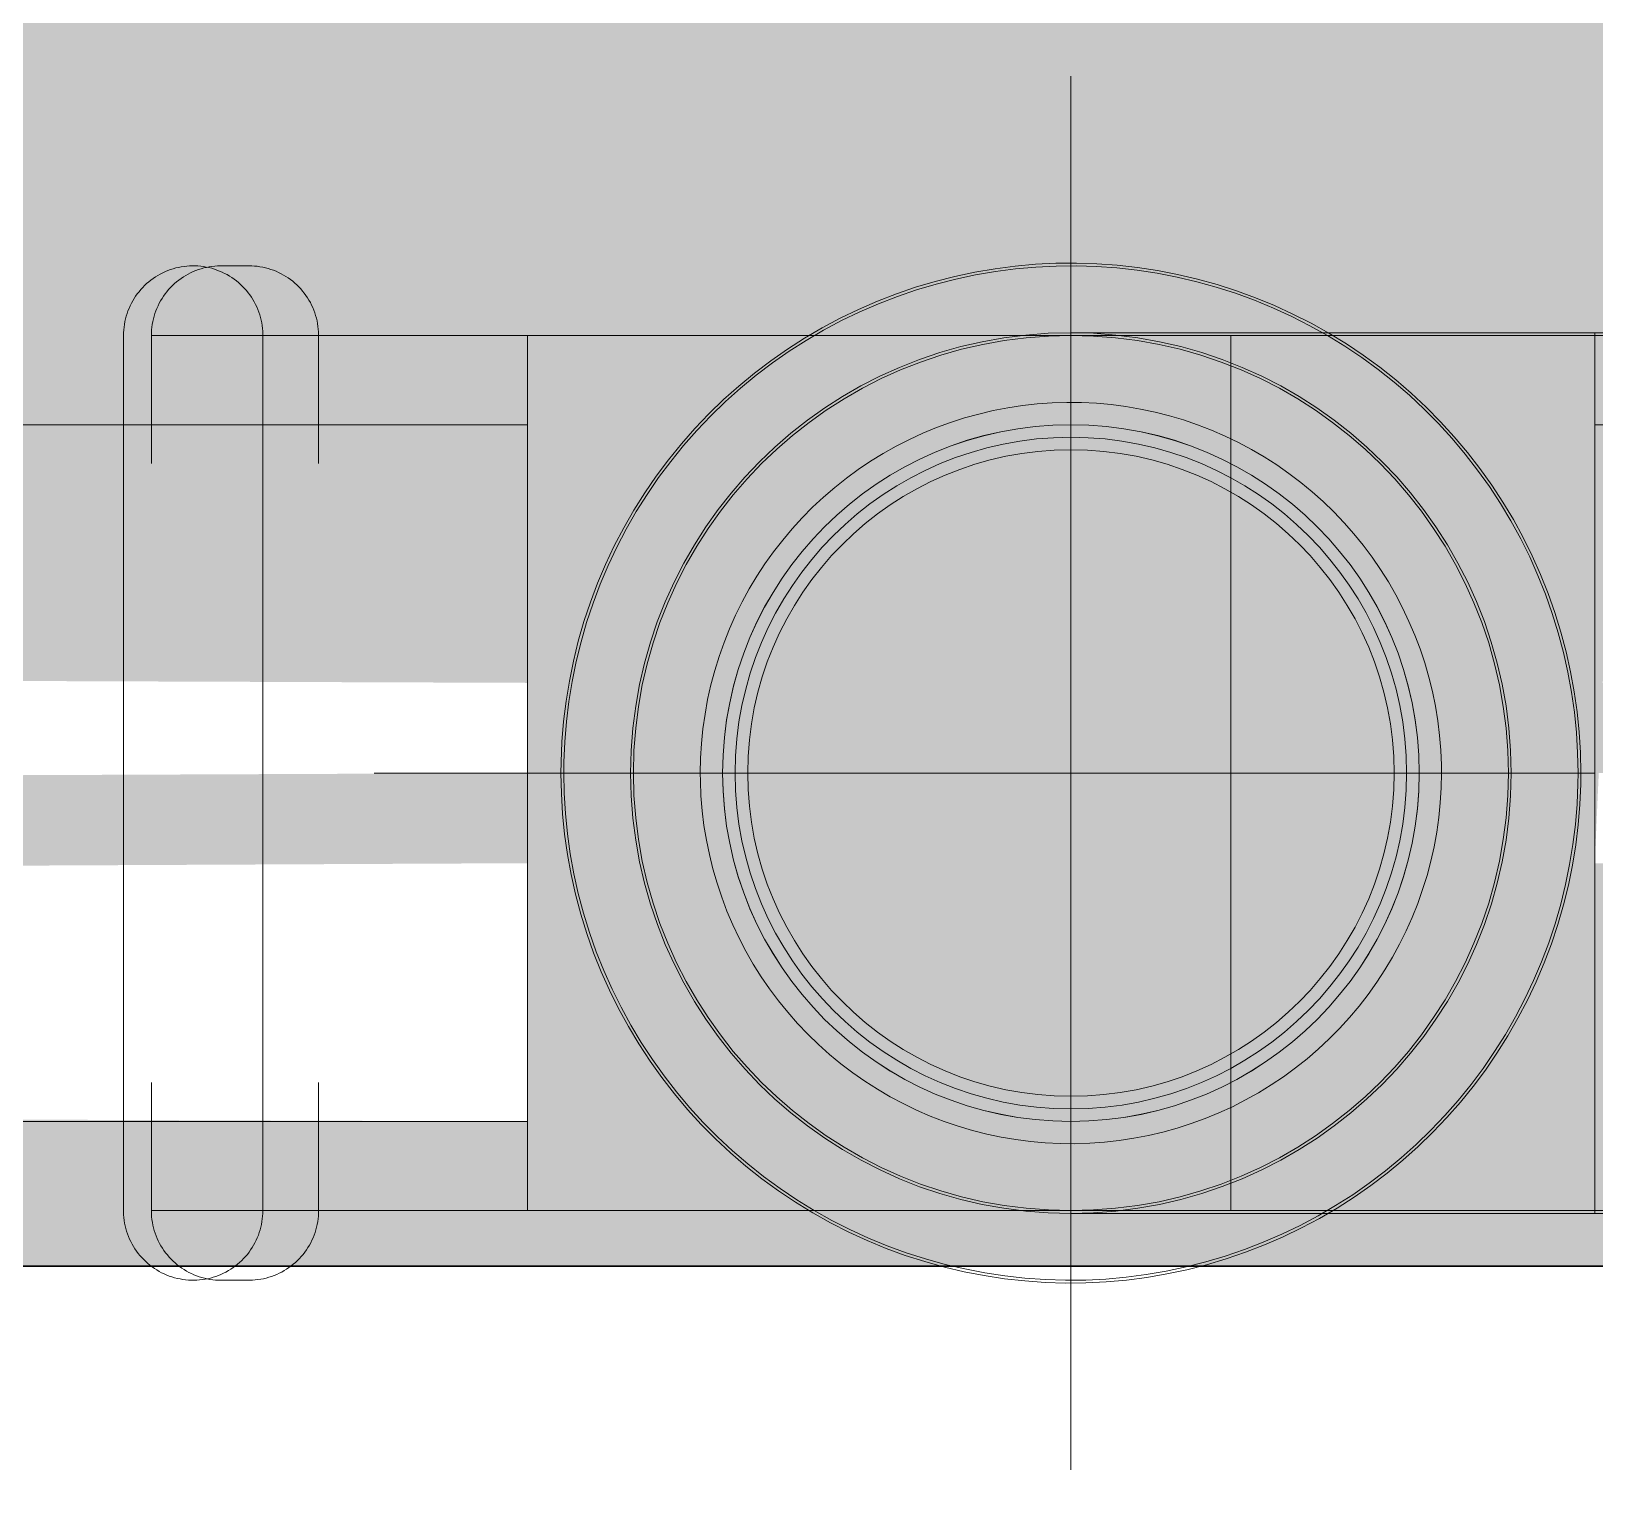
# Model space of a CAD drawing. Header units: metres. Extents: x 147 to 427, y -16 to 162.
# Drawn here: x 317.8372 to 317.8933, y 108.256 to 108.3085 of the extents above; entities that cross this region are included whole.
import ezdxf

# ---------------------------------------------------------------- set-up
doc = ezdxf.new("R2010")
doc.units = ezdxf.units.M
doc.layers.add('1053_ARQ_BASE_MATADOURO_2_dwg', color=7, linetype='Continuous', lineweight=5, true_color=0x767676)
for name, color, linetype, lineweight in [('A-PISO', 7, 'Continuous', 5), ('A-WALL', 7, 'Continuous', 9), ('P-PIPE', 7, 'Continuous', 5), ('P-PIPE-CNTR', 7, 'Continuous', 5)]:
    doc.layers.add(name, color=color, linetype=linetype, lineweight=lineweight)

# ---------------------------------------------------------------- blocks, each defined once
blk = doc.blocks.new('AÇO_Cotovelo 90 45 - AÇO_Cotovelo 90 45-V207-TÉRREO 1_20 - Dependente 1')
at = {"layer": 'P-PIPE'}
for p, q in [((149.515823, 107.462284), (149.501323, 107.462284)), ((149.501323, 107.446484), (149.501323, 107.462284)), ((149.501323, 107.446484), (149.501323, 107.462284)), ((149.515823, 107.462284), (149.515823, 107.446484)), ((149.482523, 107.446484), (149.470473, 107.446484)), ((149.501323, 107.430684), (149.501323, 107.446484)), ((149.501323, 107.430684), (149.501323, 107.446484)), ((149.515823, 107.446484), (149.515823, 107.430684)), ((149.501323, 107.430684), (149.515823, 107.430684))]:
    blk.add_line(p, q, dxfattribs=at)
at = {"layer": 'P-PIPE', "flags": 128}
for points in [[(149.500823, 107.446484), (149.500808, 107.447216), (149.500765, 107.447947), (149.500691, 107.448675), (149.500589, 107.4494), (149.500458, 107.45012), (149.500299, 107.450834), (149.50011, 107.451542), (149.499894, 107.452241), (149.49965, 107.452931), (149.499378, 107.453611), (149.49908, 107.454279), (149.498755, 107.454935), (149.498404, 107.455577), (149.498028, 107.456205), (149.497627, 107.456817), (149.497201, 107.457413), (149.496753, 107.457991), (149.496281, 107.458551), (149.495788, 107.459092), (149.495273, 107.459612), (149.494738, 107.460111), (149.494183, 107.460589), (149.49361, 107.461044), (149.493018, 107.461476), (149.492411, 107.461883), (149.491787, 107.462266), (149.491148, 107.462624), (149.490496, 107.462956), (149.489831, 107.463262), (149.489154, 107.463541), (149.488467, 107.463792), (149.48777, 107.464016), (149.487065, 107.464212), (149.486352, 107.464379), (149.485633, 107.464518), (149.48491, 107.464628), (149.484182, 107.464709), (149.483452, 107.464761), (149.482721, 107.464783), (149.481989, 107.464777), (149.481258, 107.464741), (149.480529, 107.464675), (149.479803, 107.464581), (149.479081, 107.464458), (149.478365, 107.464306), (149.477656, 107.464125), (149.476954, 107.463916), (149.476262, 107.46368), (149.475579, 107.463416), (149.474908, 107.463124), (149.474248, 107.462807), (149.473602, 107.462463), (149.47297, 107.462093), (149.472354, 107.461699), (149.471753, 107.46128), (149.47117, 107.460837), (149.470606, 107.460372), (149.47006, 107.459884), (149.469534, 107.459375), (149.469029, 107.458845), (149.468545, 107.458296), (149.468084, 107.457727), (149.467646, 107.457141), (149.467232, 107.456538), (149.466842, 107.455918), (149.466477, 107.455283), (149.466138, 107.454635), (149.465825, 107.453973), (149.465539, 107.453299), (149.46528, 107.452615), (149.465049, 107.45192), (149.464846, 107.451217), (149.46467, 107.450506), (149.464524, 107.449789), (149.464406, 107.449067), (149.464317, 107.44834), (149.464258, 107.447611), (149.464227, 107.446879), (149.464223, 107.446484)], [(149.510823, 107.462284), (149.510825, 107.462384), (149.510831, 107.462484), (149.510841, 107.462584), (149.510855, 107.462683), (149.510873, 107.462781), (149.510895, 107.462879), (149.51092, 107.462975), (149.51095, 107.463071), (149.510983, 107.463165), (149.51102, 107.463258), (149.511061, 107.463349), (149.511106, 107.463439), (149.511153, 107.463527), (149.511205, 107.463612), (149.51126, 107.463696), (149.511318, 107.463777), (149.511379, 107.463856), (149.511444, 107.463933), (149.511511, 107.464007), (149.511581, 107.464078), (149.511654, 107.464146), (149.51173, 107.464211), (149.511808, 107.464273), (149.511889, 107.464332), (149.511972, 107.464388), (149.512057, 107.46444), (149.512145, 107.464489), (149.512234, 107.464535), (149.512325, 107.464576), (149.512417, 107.464614), (149.512511, 107.464649), (149.512606, 107.464679), (149.512703, 107.464706), (149.5128, 107.464729), (149.512898, 107.464748), (149.512997, 107.464763), (149.513096, 107.464774), (149.513196, 107.464781), (149.513296, 107.464784), (149.513396, 107.464783), (149.513496, 107.464778), (149.513596, 107.464769), (149.513695, 107.464757), (149.513793, 107.46474), (149.513891, 107.464719), (149.513988, 107.464694), (149.514084, 107.464666), (149.514178, 107.464633), (149.514272, 107.464597), (149.514363, 107.464558), (149.514453, 107.464514), (149.514542, 107.464467), (149.514628, 107.464417), (149.514712, 107.464363), (149.514794, 107.464306), (149.514874, 107.464245), (149.514951, 107.464182), (149.515026, 107.464115), (149.515098, 107.464045), (149.515167, 107.463973), (149.515233, 107.463898), (149.515296, 107.46382), (149.515355, 107.46374), (149.515412, 107.463658), (149.515465, 107.463573), (149.515515, 107.463486), (149.515561, 107.463398), (149.515604, 107.463307), (149.515643, 107.463215), (149.515679, 107.463122), (149.51571, 107.463027), (149.515738, 107.462931), (149.515762, 107.462834), (149.515782, 107.462736), (149.515798, 107.462637), (149.51581, 107.462538), (149.515818, 107.462438), (149.515822, 107.462338), (149.515823, 107.462284)], [(149.501323, 107.462284), (149.500571, 107.462284), (149.499821, 107.462284), (149.499072, 107.462284), (149.498328, 107.462284), (149.497588, 107.462284), (149.496854, 107.462284), (149.496128, 107.462284), (149.495409, 107.462284), (149.4947, 107.462284), (149.494002, 107.462284), (149.493315, 107.462284), (149.492642, 107.462284), (149.491982, 107.462284), (149.491337, 107.462284), (149.490708, 107.462284), (149.490096, 107.462284), (149.489502, 107.462284), (149.488927, 107.462284), (149.488371, 107.462284), (149.487837, 107.462284), (149.487324, 107.462284), (149.486833, 107.462284), (149.486366, 107.462284), (149.485922, 107.462284), (149.485503, 107.462284), (149.48511, 107.462284), (149.484742, 107.462284), (149.484401, 107.462284), (149.484087, 107.462284), (149.483801, 107.462284), (149.483542, 107.462284), (149.483312, 107.462284), (149.483111, 107.462284), (149.482939, 107.462284), (149.482797, 107.462284), (149.482684, 107.462284), (149.4826, 107.462284), (149.482547, 107.462284)], [(149.510823, 107.462272), (149.510823, 107.462234), (149.510823, 107.462171), (149.510823, 107.462083), (149.510823, 107.461969), (149.510823, 107.461831), (149.510823, 107.461669), (149.510823, 107.461482), (149.510823, 107.461272), (149.510823, 107.461037), (149.510823, 107.460779), (149.510823, 107.460499), (149.510823, 107.460196), (149.510823, 107.459871), (149.510823, 107.459525), (149.510823, 107.459157), (149.510823, 107.45877), (149.510823, 107.458363), (149.510823, 107.457937), (149.510823, 107.457492), (149.510823, 107.45703), (149.510823, 107.456551), (149.510823, 107.456056), (149.510823, 107.455546), (149.510823, 107.455021), (149.510823, 107.454483), (149.510823, 107.453931), (149.510823, 107.453368), (149.510823, 107.452794), (149.510823, 107.45221), (149.510823, 107.451616), (149.510823, 107.451014), (149.510823, 107.450406), (149.510823, 107.44979), (149.510823, 107.44917), (149.510823, 107.448545), (149.510823, 107.447917), (149.510823, 107.447287), (149.510823, 107.446655), (149.510823, 107.446484)], [(149.510823, 107.458662), (149.510823, 107.459055), (149.510823, 107.459428), (149.510823, 107.45978), (149.510823, 107.46011), (149.510823, 107.460419), (149.510823, 107.460706), (149.510823, 107.46097), (149.510823, 107.461211), (149.510823, 107.461428), (149.510823, 107.461621), (149.510823, 107.46179), (149.510823, 107.461935), (149.510823, 107.462054), (149.510823, 107.462149), (149.510823, 107.462219), (149.510823, 107.462264)], [(149.515823, 107.462272), (149.515823, 107.462234), (149.515823, 107.462171), (149.515823, 107.462083), (149.515823, 107.461969), (149.515823, 107.461831), (149.515823, 107.461669), (149.515823, 107.461482), (149.515823, 107.461272), (149.515823, 107.461037), (149.515823, 107.460779), (149.515823, 107.460499), (149.515823, 107.460196), (149.515823, 107.459871), (149.515823, 107.459525), (149.515823, 107.459157), (149.515823, 107.45877)], [(149.515823, 107.446484), (149.515823, 107.447116), (149.515823, 107.447747), (149.515823, 107.448376), (149.515823, 107.449002), (149.515823, 107.449623), (149.515823, 107.45024), (149.515823, 107.450851), (149.515823, 107.451455), (149.515823, 107.45205), (149.515823, 107.452637), (149.515823, 107.453214), (149.515823, 107.45378), (149.515823, 107.454335), (149.515823, 107.454877), (149.515823, 107.455406), (149.515823, 107.45592), (149.515823, 107.456419), (149.515823, 107.456903), (149.515823, 107.457369), (149.515823, 107.457819), (149.515823, 107.45825), (149.515823, 107.458662), (149.515823, 107.459055), (149.515823, 107.459428), (149.515823, 107.45978), (149.515823, 107.46011), (149.515823, 107.460419), (149.515823, 107.460706), (149.515823, 107.46097), (149.515823, 107.461211), (149.515823, 107.461428), (149.515823, 107.461621), (149.515823, 107.46179), (149.515823, 107.461935), (149.515823, 107.462054), (149.515823, 107.462149), (149.515823, 107.462219), (149.515823, 107.462264)], [(149.469223, 107.446484), (149.469234, 107.447016), (149.469266, 107.447547), (149.469319, 107.448077), (149.469393, 107.448603), (149.469488, 107.449127), (149.469604, 107.449646), (149.469741, 107.45016), (149.469898, 107.450668), (149.470076, 107.45117), (149.470273, 107.451664), (149.47049, 107.452149), (149.470726, 107.452626), (149.470981, 107.453093), (149.471255, 107.453549), (149.471546, 107.453994), (149.471855, 107.454427), (149.472181, 107.454847), (149.472524, 107.455254), (149.472883, 107.455647), (149.473257, 107.456025), (149.473646, 107.456388), (149.474049, 107.456735), (149.474466, 107.457066), (149.474895, 107.45738), (149.475337, 107.457676), (149.47579, 107.457954), (149.476254, 107.458214), (149.476728, 107.458456), (149.477212, 107.458678), (149.477704, 107.45888), (149.478203, 107.459063), (149.47871, 107.459226), (149.479222, 107.459368), (149.47974, 107.45949), (149.480262, 107.459591), (149.480788, 107.459671), (149.481317, 107.45973), (149.481848, 107.459767), (149.482379, 107.459784), (149.482911, 107.459779), (149.483443, 107.459753), (149.483973, 107.459705), (149.4845, 107.459637), (149.485024, 107.459547), (149.485545, 107.459437), (149.48606, 107.459305), (149.48657, 107.459154), (149.487074, 107.458982), (149.48757, 107.45879), (149.488058, 107.458578), (149.488537, 107.458347), (149.489007, 107.458097), (149.489466, 107.457828), (149.489914, 107.457542), (149.49035, 107.457237), (149.490774, 107.456916), (149.491184, 107.456577), (149.491581, 107.456223), (149.491963, 107.455853), (149.49233, 107.455468), (149.492682, 107.455069), (149.493017, 107.454656), (149.493335, 107.454229), (149.493636, 107.453791), (149.49392, 107.453341), (149.494185, 107.452879), (149.494431, 107.452408), (149.494658, 107.451927), (149.494866, 107.451437), (149.495055, 107.45094), (149.495223, 107.450435), (149.495371, 107.449924), (149.495498, 107.449407), (149.495604, 107.448886), (149.49569, 107.448361), (149.495754, 107.447833), (149.495798, 107.447303), (149.49582, 107.446772), (149.495823, 107.446484)], [(149.464223, 107.446484), (149.464238, 107.445753), (149.464282, 107.445022), (149.464355, 107.444294), (149.464457, 107.443569), (149.464588, 107.442849), (149.464748, 107.442134), (149.464936, 107.441427), (149.465152, 107.440728), (149.465396, 107.440038), (149.465668, 107.439358), (149.465966, 107.43869), (149.466291, 107.438034), (149.466642, 107.437391), (149.467018, 107.436764), (149.467419, 107.436151), (149.467845, 107.435556), (149.468293, 107.434977), (149.468765, 107.434418), (149.469259, 107.433877), (149.469773, 107.433357), (149.470308, 107.432857), (149.470863, 107.43238), (149.471437, 107.431925), (149.472028, 107.431493), (149.472636, 107.431085), (149.473259, 107.430702), (149.473898, 107.430345), (149.47455, 107.430013), (149.475215, 107.429707), (149.475892, 107.429428), (149.476579, 107.429177), (149.477276, 107.428953), (149.477981, 107.428757), (149.478694, 107.428589), (149.479413, 107.428451), (149.480136, 107.428341), (149.480864, 107.42826), (149.481594, 107.428208), (149.482325, 107.428185), (149.483057, 107.428192), (149.483788, 107.428228), (149.484517, 107.428293), (149.485243, 107.428388), (149.485965, 107.428511), (149.486681, 107.428663), (149.48739, 107.428843), (149.488092, 107.429052), (149.488784, 107.429289), (149.489467, 107.429553), (149.490139, 107.429844), (149.490798, 107.430162), (149.491444, 107.430506), (149.492076, 107.430876), (149.492692, 107.43127), (149.493293, 107.431689), (149.493876, 107.432131), (149.494441, 107.432597), (149.494986, 107.433085), (149.495512, 107.433594), (149.496017, 107.434123), (149.496501, 107.434673), (149.496962, 107.435241), (149.4974, 107.435828), (149.497814, 107.436431), (149.498204, 107.437051), (149.498569, 107.437685), (149.498908, 107.438334), (149.499221, 107.438996), (149.499507, 107.439669), (149.499766, 107.440354), (149.499997, 107.441048), (149.5002, 107.441752), (149.500376, 107.442462), (149.500522, 107.443179), (149.50064, 107.443902), (149.500729, 107.444628), (149.500788, 107.445358), (149.500819, 107.446089), (149.500823, 107.446484)], [(149.495823, 107.446484), (149.495812, 107.445952), (149.49578, 107.445421), (149.495727, 107.444892), (149.495653, 107.444365), (149.495558, 107.443842), (149.495442, 107.443323), (149.495305, 107.442809), (149.495148, 107.442301), (149.49497, 107.441799), (149.494773, 107.441305), (149.494556, 107.440819), (149.49432, 107.440343), (149.494065, 107.439876), (149.493792, 107.43942), (149.4935, 107.438975), (149.493191, 107.438542), (149.492865, 107.438121), (149.492522, 107.437715), (149.492163, 107.437322), (149.491789, 107.436944), (149.4914, 107.436581), (149.490997, 107.436234), (149.49058, 107.435903), (149.490151, 107.435589), (149.489709, 107.435293), (149.489256, 107.435014), (149.488792, 107.434754), (149.488318, 107.434513), (149.487834, 107.434291), (149.487342, 107.434088), (149.486843, 107.433905), (149.486336, 107.433743), (149.485824, 107.4336), (149.485306, 107.433479), (149.484784, 107.433378), (149.484258, 107.433298), (149.483729, 107.433239), (149.483198, 107.433202), (149.482667, 107.433185), (149.482135, 107.43319), (149.481603, 107.433216), (149.481074, 107.433264), (149.480546, 107.433332), (149.480022, 107.433422), (149.479501, 107.433532), (149.478986, 107.433663), (149.478476, 107.433815), (149.477972, 107.433987), (149.477476, 107.434179), (149.476988, 107.434391), (149.476509, 107.434622), (149.47604, 107.434872), (149.47558, 107.43514), (149.475132, 107.435427), (149.474696, 107.435731), (149.474272, 107.436053), (149.473862, 107.436391), (149.473465, 107.436746), (149.473083, 107.437116), (149.472716, 107.437501), (149.472364, 107.4379), (149.472029, 107.438313), (149.471711, 107.438739), (149.47141, 107.439178), (149.471126, 107.439628), (149.470861, 107.440089), (149.470615, 107.440561), (149.470388, 107.441042), (149.47018, 107.441531), (149.469991, 107.442029), (149.469823, 107.442534), (149.469676, 107.443045), (149.469548, 107.443561), (149.469442, 107.444082), (149.469356, 107.444607), (149.469292, 107.445135), (149.469248, 107.445666), (149.469226, 107.446197), (149.469223, 107.446484)], [(149.510823, 107.446484), (149.510823, 107.445853), (149.510823, 107.445222), (149.510823, 107.444593), (149.510823, 107.443967), (149.510823, 107.443345), (149.510823, 107.442729), (149.510823, 107.442118), (149.510823, 107.441514), (149.510823, 107.440918), (149.510823, 107.440332), (149.510823, 107.439755), (149.510823, 107.439188), (149.510823, 107.438634), (149.510823, 107.438092), (149.510823, 107.437563), (149.510823, 107.437049), (149.510823, 107.436549), (149.510823, 107.436066), (149.510823, 107.435599), (149.510823, 107.43515), (149.510823, 107.434719), (149.510823, 107.434307), (149.510823, 107.433914), (149.510823, 107.433541), (149.510823, 107.433189), (149.510823, 107.432858), (149.510823, 107.432549), (149.510823, 107.432263), (149.510823, 107.431999), (149.510823, 107.431758), (149.510823, 107.431541), (149.510823, 107.431348), (149.510823, 107.431179), (149.510823, 107.431034), (149.510823, 107.430914), (149.510823, 107.430819), (149.510823, 107.430749), (149.510823, 107.430705)], [(149.515823, 107.430697), (149.515823, 107.430735), (149.515823, 107.430798), (149.515823, 107.430886), (149.515823, 107.430999), (149.515823, 107.431137), (149.515823, 107.4313), (149.515823, 107.431486), (149.515823, 107.431697), (149.515823, 107.431932), (149.515823, 107.432189), (149.515823, 107.43247), (149.515823, 107.432773), (149.515823, 107.433098), (149.515823, 107.433444), (149.515823, 107.433811), (149.515823, 107.434199), (149.515823, 107.434606), (149.515823, 107.435032), (149.515823, 107.435476), (149.515823, 107.435938), (149.515823, 107.436417), (149.515823, 107.436912), (149.515823, 107.437423), (149.515823, 107.437948), (149.515823, 107.438486), (149.515823, 107.439037), (149.515823, 107.439601), (149.515823, 107.440175), (149.515823, 107.440759), (149.515823, 107.441353), (149.515823, 107.441954), (149.515823, 107.442563), (149.515823, 107.443178), (149.515823, 107.443799), (149.515823, 107.444424), (149.515823, 107.445052), (149.515823, 107.445682), (149.515823, 107.446314), (149.515823, 107.446484)], [(149.510823, 107.430697), (149.510823, 107.430735), (149.510823, 107.430798), (149.510823, 107.430886), (149.510823, 107.430999), (149.510823, 107.431137), (149.510823, 107.4313), (149.510823, 107.431486), (149.510823, 107.431697), (149.510823, 107.431932), (149.510823, 107.432189), (149.510823, 107.43247), (149.510823, 107.432773), (149.510823, 107.433098), (149.510823, 107.433444), (149.510823, 107.433811), (149.510823, 107.434199)], [(149.515823, 107.434307), (149.515823, 107.433914), (149.515823, 107.433541), (149.515823, 107.433189), (149.515823, 107.432858), (149.515823, 107.432549), (149.515823, 107.432263), (149.515823, 107.431999), (149.515823, 107.431758), (149.515823, 107.431541), (149.515823, 107.431348), (149.515823, 107.431179), (149.515823, 107.431034), (149.515823, 107.430914), (149.515823, 107.430819), (149.515823, 107.430749), (149.515823, 107.430705)], [(149.482538, 107.430684), (149.482583, 107.430684), (149.482658, 107.430684), (149.482763, 107.430684), (149.482898, 107.430684), (149.483062, 107.430684), (149.483255, 107.430684), (149.483477, 107.430684), (149.483728, 107.430684), (149.484007, 107.430684), (149.484314, 107.430684), (149.484648, 107.430684), (149.485008, 107.430684), (149.485395, 107.430684), (149.485807, 107.430684), (149.486244, 107.430684), (149.486705, 107.430684), (149.487189, 107.430684), (149.487696, 107.430684), (149.488225, 107.430684), (149.488775, 107.430684), (149.489345, 107.430684), (149.489934, 107.430684), (149.490541, 107.430684), (149.491165, 107.430684), (149.491806, 107.430684), (149.492462, 107.430684), (149.493132, 107.430684), (149.493815, 107.430684), (149.494511, 107.430684), (149.495217, 107.430684), (149.495933, 107.430684), (149.496657, 107.430684), (149.497389, 107.430684), (149.498128, 107.430684), (149.498871, 107.430684), (149.499618, 107.430684), (149.500368, 107.430684), (149.50112, 107.430684), (149.501323, 107.430684)], [(149.515823, 107.430684), (149.515821, 107.430584), (149.515815, 107.430485), (149.515805, 107.430385), (149.515791, 107.430286), (149.515773, 107.430188), (149.515751, 107.43009), (149.515726, 107.429993), (149.515696, 107.429898), (149.515663, 107.429804), (149.515626, 107.429711), (149.515585, 107.42962), (149.515541, 107.42953), (149.515493, 107.429442), (149.515441, 107.429356), (149.515386, 107.429273), (149.515328, 107.429191), (149.515267, 107.429112), (149.515203, 107.429036), (149.515135, 107.428962), (149.515065, 107.428891), (149.514992, 107.428823), (149.514916, 107.428758), (149.514838, 107.428695), (149.514757, 107.428636), (149.514674, 107.428581), (149.514589, 107.428528), (149.514501, 107.428479), (149.514412, 107.428434), (149.514321, 107.428392), (149.514229, 107.428354), (149.514135, 107.42832), (149.51404, 107.428289), (149.513943, 107.428263), (149.513846, 107.42824), (149.513748, 107.428221), (149.513649, 107.428206), (149.51355, 107.428195), (149.51345, 107.428188), (149.51335, 107.428184), (149.51325, 107.428185), (149.51315, 107.42819), (149.513051, 107.428199), (149.512951, 107.428212), (149.512853, 107.428229), (149.512755, 107.42825), (149.512658, 107.428274), (149.512562, 107.428303), (149.512468, 107.428335), (149.512374, 107.428371), (149.512283, 107.428411), (149.512193, 107.428455), (149.512104, 107.428502), (149.512018, 107.428552), (149.511934, 107.428606), (149.511852, 107.428663), (149.511772, 107.428724), (149.511695, 107.428787), (149.51162, 107.428854), (149.511549, 107.428923), (149.51148, 107.428996), (149.511413, 107.429071), (149.51135, 107.429148), (149.511291, 107.429229), (149.511234, 107.429311), (149.511181, 107.429396), (149.511131, 107.429482), (149.511085, 107.429571), (149.511042, 107.429661), (149.511003, 107.429753), (149.510967, 107.429847), (149.510936, 107.429942), (149.510908, 107.430038), (149.510884, 107.430135), (149.510864, 107.430233), (149.510848, 107.430332), (149.510836, 107.430431), (149.510828, 107.43053), (149.510824, 107.43063), (149.510823, 107.430684)]]:
    blk.add_lwpolyline(points, dxfattribs=at)
at = {"layer": 'P-PIPE'}
for radius, start, end in [(0.0158, 0, 180), (0.0158, 0, 180), (0.0158, 0, 180), (0.01205, 0, 180), (0.01205, 0, 180), (0.0158, 180, 0), (0.0158, 180, 0), (0.0158, 180, 0), (0.01205, 180, 0), (0.01205, 180, 0)]:
    blk.add_arc((149.482523, 107.446484), radius, start, end, dxfattribs=at)
blk = doc.blocks.new('1053_ARQ_BASE_MATADOURO_2_dwg-3637054-TÉRREO 1_20 - Dependente 1')
at = {"layer": 'A-PISO', "color": 253, "true_color": 0xaaaaaa, "flags": 128}
blk.add_lwpolyline([(139.884139, 75.32815), (139.884139, 75.07815), (159.539408, 75.07815), (159.539408, 74.27815)], dxfattribs=at)
at = {"layer": 'A-PISO', "color": 253, "lineweight": 30, "true_color": 0xaaaaaa, "flags": 128}
blk.add_lwpolyline([(149.295176, 75.07815), (149.795176, 75.07815), (149.795176, 74.27815), (149.295176, 74.27815), (149.295176, 75.07815), (149.295176, 74.27815)], dxfattribs=at)

msp = doc.modelspace()

# ---------------------------------------------------------------- hatches: boundary and pattern name
at = {"layer": 'A-WALL', "true_color": 0xffd4aa, "transparency": 33554483}
h = msp.add_hatch(color=41, dxfattribs=at)
h.paths.add_polyline_path([(318.500217, 108.264184), (327.931363, 108.275634), (327.931363, 108.514184), (308.276093, 108.514184), (308.282099, 108.264184), (317.893278, 108.264184)])
h.paths.add_polyline_path([(327.895472, 108.26508), (327.881646, 108.288129), (327.901917, 108.290711), (327.895426, 108.269384)])
h.paths.add_polyline_path([(327.69896, 108.269384), (317.893278, 108.278648), (317.893978, 108.294384), (327.871944, 108.28512), (327.866832, 108.269384)])
h.paths.add_polyline_path([(317.854978, 108.269382), (315.307478, 108.278649), (315.307478, 108.294384), (317.854978, 108.28512), (317.854978, 108.26981)])
h.paths.add_polyline_path([(310.107478, 108.269384), (310.107478, 108.294384), (312.641478, 108.28512), (312.641478, 108.269384), (310.197996, 108.269384)])
h.paths.add_polyline_path([(312.707478, 108.269384), (312.707478, 108.294384), (315.241478, 108.28512), (315.241478, 108.269384), (312.752526, 108.269384)])
h.paths.add_polyline_path([(308.920731, 108.269384), (308.753893, 108.278649), (308.753893, 108.294384), (310.041478, 108.28512), (310.041478, 108.269384), (309.559364, 108.269384)])
at = {"layer": 'P-PIPE', "true_color": 0xc0c0c0}
for points in [[(317.222952, 108.281884), (317.854978, 108.29271), (317.854978, 108.294384), (315.307478, 108.28512), (315.307478, 108.281884), (316.58432, 108.281884)], [(322.332011, 108.281883), (322.886444, 108.292709), (322.886444, 108.294384), (317.893278, 108.285119), (317.893278, 108.281883), (321.693379, 108.281883)], [(315.945687, 108.269384), (317.854978, 108.278649), (317.854978, 108.281884), (315.307478, 108.271059), (315.307478, 108.269384)]]:
    msp.add_hatch(color=9, dxfattribs=at).paths.add_polyline_path(points)

# ---------------------------------------------------------------- linework, layer by layer
at = {"layer": 'A-WALL', "color": 253, "true_color": 0xaaaaaa}
msp.add_line((308.276093, 108.264184), (327.931363, 108.264184), dxfattribs=at)
at = {"layer": 'P-PIPE'}
for p, q in [((317.844978, 108.300084), (317.843978, 108.300084)), ((317.907478, 108.297584), (317.841478, 108.297584)), ((317.841478, 108.297584), (317.841478, 108.295481)), ((317.841478, 108.297584), (317.841478, 108.292986)), ((317.880219, 108.297584), (317.845478, 108.297584)), ((317.845478, 108.281884), (317.845478, 108.297584)), ((317.847478, 108.297584), (317.847478, 108.292986)), ((317.874478, 108.297584), (317.854978, 108.297584)), ((317.854978, 108.297584), (317.854978, 108.281884)), ((317.893978, 108.297584), (317.874478, 108.297584)), ((317.880219, 108.281884), (317.880219, 108.297584)), ((317.854978, 108.294384), (315.307478, 108.294384)), ((317.854978, 108.269384), (317.854978, 108.294384)), ((322.886444, 108.294384), (317.893278, 108.294383)), ((317.893278, 108.294383), (317.893278, 108.269383)), ((317.880219, 108.293484), (317.880219, 108.281884)), ((317.845478, 108.266184), (317.845478, 108.281884)), ((317.854978, 108.281884), (317.854978, 108.266184)), ((317.880219, 108.281884), (317.880219, 108.270284)), ((317.880219, 108.266184), (317.880219, 108.281884)), ((317.841478, 108.270783), (317.841478, 108.266184)), ((317.847478, 108.270783), (317.847478, 108.266184)), ((315.307478, 108.269384), (317.854978, 108.269384)), ((317.841478, 108.268288), (317.841478, 108.266184)), ((317.841478, 108.266184), (317.907478, 108.266184)), ((317.845478, 108.266184), (317.880219, 108.266184)), ((317.854978, 108.266184), (317.874478, 108.266184)), ((317.874478, 108.266184), (317.893978, 108.266184)), ((317.843978, 108.263684), (317.844978, 108.263684))]:
    msp.add_line(p, q, dxfattribs=at)
at = {"layer": 'P-PIPE', "flags": 128}
for points in [[(317.840478, 108.297584), (317.84048, 108.297684), (317.840486, 108.297784), (317.840496, 108.297884), (317.84051, 108.297983), (317.840527, 108.298081), (317.840549, 108.298179), (317.840575, 108.298275), (317.840605, 108.298371), (317.840638, 108.298465), (317.840675, 108.298558), (317.840716, 108.298649), (317.84076, 108.298739), (317.840808, 108.298827), (317.84086, 108.298912), (317.840914, 108.298996), (317.840972, 108.299077), (317.841034, 108.299156), (317.841098, 108.299233), (317.841166, 108.299307), (317.841236, 108.299378), (317.841309, 108.299446), (317.841385, 108.299511), (317.841463, 108.299573), (317.841544, 108.299632), (317.841627, 108.299688), (317.841712, 108.29974), (317.841799, 108.299789), (317.841888, 108.299835), (317.841979, 108.299876), (317.842072, 108.299914), (317.842166, 108.299949), (317.842261, 108.299979), (317.842357, 108.300006), (317.842455, 108.300029), (317.842553, 108.300048), (317.842652, 108.300063), (317.842751, 108.300074), (317.842851, 108.300081), (317.842951, 108.300084), (317.843051, 108.300083), (317.843151, 108.300078), (317.84325, 108.300069), (317.843349, 108.300057), (317.843448, 108.30004), (317.843546, 108.300019), (317.843643, 108.299994), (317.843738, 108.299966), (317.843833, 108.299933), (317.843926, 108.299897), (317.844018, 108.299858), (317.844108, 108.299814), (317.844196, 108.299767), (317.844283, 108.299717), (317.844367, 108.299663), (317.844449, 108.299606), (317.844529, 108.299545), (317.844606, 108.299482), (317.84468, 108.299415), (317.844752, 108.299345), (317.844821, 108.299273), (317.844887, 108.299198), (317.84495, 108.29912), (317.84501, 108.29904), (317.845067, 108.298958), (317.84512, 108.298873), (317.84517, 108.298786), (317.845216, 108.298698), (317.845259, 108.298607), (317.845298, 108.298515), (317.845333, 108.298422), (317.845365, 108.298327), (317.845393, 108.298231), (317.845417, 108.298134), (317.845437, 108.298036), (317.845453, 108.297937), (317.845465, 108.297838), (317.845473, 108.297738), (317.845477, 108.297638), (317.845478, 108.297584)], [(317.841478, 108.297584), (317.84148, 108.297684), (317.841486, 108.297784), (317.841496, 108.297884), (317.84151, 108.297983), (317.841527, 108.298081), (317.841549, 108.298179), (317.841575, 108.298275), (317.841605, 108.298371), (317.841638, 108.298465), (317.841675, 108.298558), (317.841716, 108.298649), (317.84176, 108.298739), (317.841808, 108.298827), (317.84186, 108.298912), (317.841914, 108.298996), (317.841972, 108.299077), (317.842034, 108.299156), (317.842098, 108.299233), (317.842166, 108.299307), (317.842236, 108.299378), (317.842309, 108.299446), (317.842385, 108.299511), (317.842463, 108.299573), (317.842544, 108.299632), (317.842627, 108.299688), (317.842712, 108.29974), (317.842799, 108.299789), (317.842888, 108.299835), (317.842979, 108.299876), (317.843072, 108.299914), (317.843166, 108.299949), (317.843261, 108.299979), (317.843357, 108.300006), (317.843455, 108.300029), (317.843553, 108.300048), (317.843652, 108.300063), (317.843751, 108.300074), (317.843851, 108.300081), (317.843951, 108.300084), (317.843978, 108.300084)], [(317.844978, 108.300084), (317.845078, 108.300082), (317.845177, 108.300076), (317.845277, 108.300066), (317.845376, 108.300052), (317.845474, 108.300035), (317.845572, 108.300013), (317.845669, 108.299987), (317.845764, 108.299957), (317.845858, 108.299924), (317.845951, 108.299887), (317.846042, 108.299846), (317.846132, 108.299802), (317.84622, 108.299754), (317.846306, 108.299702), (317.846389, 108.299648), (317.846471, 108.29959), (317.84655, 108.299528), (317.846626, 108.299464), (317.8467, 108.299396), (317.846771, 108.299326), (317.846839, 108.299253), (317.846904, 108.299177), (317.846967, 108.299099), (317.847026, 108.299018), (317.847081, 108.298935), (317.847134, 108.29885), (317.847183, 108.298763), (317.847228, 108.298674), (317.84727, 108.298583), (317.847308, 108.29849), (317.847342, 108.298396), (317.847373, 108.298301), (317.847399, 108.298205), (317.847422, 108.298107), (317.847441, 108.298009), (317.847456, 108.29791), (317.847467, 108.297811), (317.847474, 108.297711), (317.847478, 108.297611), (317.847478, 108.297584)], [(317.892678, 108.281884), (317.892663, 108.282612), (317.892619, 108.283339), (317.892547, 108.284063), (317.892445, 108.284784), (317.892315, 108.2855), (317.892156, 108.286211), (317.891969, 108.286914), (317.891754, 108.287609), (317.891511, 108.288296), (317.891241, 108.288972), (317.890944, 108.289636), (317.890621, 108.290289), (317.890272, 108.290928), (317.889898, 108.291552), (317.889499, 108.292161), (317.889076, 108.292753), (317.888629, 108.293328), (317.888161, 108.293885), (317.88767, 108.294423), (317.887158, 108.29494), (317.886625, 108.295437), (317.886074, 108.295912), (317.885504, 108.296364), (317.884916, 108.296794), (317.884311, 108.297199), (317.883691, 108.29758), (317.883056, 108.297936), (317.882407, 108.298266), (317.881746, 108.29857), (317.881073, 108.298847), (317.880389, 108.299098), (317.879696, 108.29932), (317.878994, 108.299515), (317.878286, 108.299681), (317.877571, 108.29982), (317.876851, 108.299929), (317.876128, 108.300009), (317.875402, 108.300061), (317.874674, 108.300083), (317.873946, 108.300077), (317.873219, 108.300041), (317.872494, 108.299976), (317.871772, 108.299882), (317.871055, 108.29976), (317.870343, 108.299608), (317.869637, 108.299429), (317.868939, 108.299221), (317.868251, 108.298986), (317.867572, 108.298723), (317.866904, 108.298434), (317.866248, 108.298117), (317.865605, 108.297775), (317.864977, 108.297408), (317.864364, 108.297016), (317.863767, 108.296599), (317.863187, 108.296159), (317.862625, 108.295696), (317.862082, 108.295211), (317.861559, 108.294705), (317.861057, 108.294178), (317.860576, 108.293631), (317.860118, 108.293066), (317.859682, 108.292483), (317.85927, 108.291883), (317.858882, 108.291266), (317.85852, 108.290635), (317.858182, 108.28999), (317.857871, 108.289332), (317.857587, 108.288662), (317.857329, 108.287981), (317.857099, 108.28729), (317.856897, 108.286591), (317.856723, 108.285884), (317.856577, 108.285171), (317.85646, 108.284453), (317.856371, 108.28373), (317.856312, 108.283005), (317.856282, 108.282277), (317.856278, 108.281884)], [(317.892678, 108.281884), (317.892663, 108.282612), (317.892619, 108.283339), (317.892547, 108.284063), (317.892445, 108.284784), (317.892315, 108.2855), (317.892156, 108.286211), (317.891969, 108.286914), (317.891754, 108.287609), (317.891511, 108.288296), (317.891241, 108.288972), (317.890944, 108.289636), (317.890621, 108.290289), (317.890272, 108.290928), (317.889898, 108.291552), (317.889499, 108.292161), (317.889076, 108.292753), (317.888629, 108.293328), (317.888161, 108.293885), (317.88767, 108.294423), (317.887158, 108.29494), (317.886625, 108.295437), (317.886074, 108.295912), (317.885504, 108.296364), (317.884916, 108.296794), (317.884311, 108.297199), (317.883691, 108.29758), (317.883056, 108.297936), (317.882407, 108.298266), (317.881746, 108.29857), (317.881073, 108.298847), (317.880389, 108.299098), (317.879696, 108.29932), (317.878994, 108.299515), (317.878286, 108.299681), (317.877571, 108.29982), (317.876851, 108.299929), (317.876128, 108.300009), (317.875402, 108.300061), (317.874674, 108.300083), (317.873946, 108.300077), (317.873219, 108.300041), (317.872494, 108.299976), (317.871772, 108.299882), (317.871055, 108.29976), (317.870343, 108.299608), (317.869637, 108.299429), (317.868939, 108.299221), (317.868251, 108.298986), (317.867572, 108.298723), (317.866904, 108.298434), (317.866248, 108.298117), (317.865605, 108.297775), (317.864977, 108.297408), (317.864364, 108.297016), (317.863767, 108.296599), (317.863187, 108.296159), (317.862625, 108.295696), (317.862082, 108.295211), (317.861559, 108.294705), (317.861057, 108.294178), (317.860576, 108.293631), (317.860118, 108.293066), (317.859682, 108.292483), (317.85927, 108.291883), (317.858882, 108.291266), (317.85852, 108.290635), (317.858182, 108.28999), (317.857871, 108.289332), (317.857587, 108.288662), (317.857329, 108.287981), (317.857099, 108.28729), (317.856897, 108.286591), (317.856723, 108.285884), (317.856577, 108.285171), (317.85646, 108.284453), (317.856371, 108.28373), (317.856312, 108.283005), (317.856282, 108.282277), (317.856278, 108.281884)], [(317.892678, 108.281884), (317.892663, 108.282612), (317.892619, 108.283339), (317.892547, 108.284063), (317.892445, 108.284784), (317.892315, 108.2855), (317.892156, 108.286211), (317.891969, 108.286914), (317.891754, 108.287609), (317.891511, 108.288296), (317.891241, 108.288972), (317.890944, 108.289636), (317.890621, 108.290289), (317.890272, 108.290928), (317.889898, 108.291552), (317.889499, 108.292161), (317.889076, 108.292753), (317.888629, 108.293328), (317.888161, 108.293885), (317.88767, 108.294423), (317.887158, 108.29494), (317.886625, 108.295437), (317.886074, 108.295912), (317.885504, 108.296364), (317.884916, 108.296794), (317.884311, 108.297199), (317.883691, 108.29758), (317.883056, 108.297936), (317.882407, 108.298266), (317.881746, 108.29857), (317.881073, 108.298847), (317.880389, 108.299098), (317.879696, 108.29932), (317.878994, 108.299515), (317.878286, 108.299681), (317.877571, 108.29982), (317.876851, 108.299929), (317.876128, 108.300009), (317.875402, 108.300061), (317.874674, 108.300083), (317.873946, 108.300077), (317.873219, 108.300041), (317.872494, 108.299976), (317.871772, 108.299882), (317.871055, 108.29976), (317.870343, 108.299608), (317.869637, 108.299429), (317.868939, 108.299221), (317.868251, 108.298986), (317.867572, 108.298723), (317.866904, 108.298434), (317.866248, 108.298117), (317.865605, 108.297775), (317.864977, 108.297408), (317.864364, 108.297016), (317.863767, 108.296599), (317.863187, 108.296159), (317.862625, 108.295696), (317.862082, 108.295211), (317.861559, 108.294705), (317.861057, 108.294178), (317.860576, 108.293631), (317.860118, 108.293066), (317.859682, 108.292483), (317.85927, 108.291883), (317.858882, 108.291266), (317.85852, 108.290635), (317.858182, 108.28999), (317.857871, 108.289332), (317.857587, 108.288662), (317.857329, 108.287981), (317.857099, 108.28729), (317.856897, 108.286591), (317.856723, 108.285884), (317.856577, 108.285171), (317.85646, 108.284453), (317.856371, 108.28373), (317.856312, 108.283005), (317.856282, 108.282277), (317.856278, 108.281884)], [(317.840478, 108.297572), (317.840478, 108.297534), (317.840478, 108.297471), (317.840478, 108.297384), (317.840478, 108.297271), (317.840478, 108.297134), (317.840478, 108.296973), (317.840478, 108.296787), (317.840478, 108.296578), (317.840478, 108.296345), (317.840478, 108.296089), (317.840478, 108.29581), (317.840478, 108.295509), (317.840478, 108.295186), (317.840478, 108.294842), (317.840478, 108.294477), (317.840478, 108.294092), (317.840478, 108.293688), (317.840478, 108.293264), (317.840478, 108.292823), (317.840478, 108.292364), (317.840478, 108.291888), (317.840478, 108.291396), (317.840478, 108.290889), (317.840478, 108.290367), (317.840478, 108.289832), (317.840478, 108.289284), (317.840478, 108.288725), (317.840478, 108.288154), (317.840478, 108.287573), (317.840478, 108.286984), (317.840478, 108.286386), (317.840478, 108.285781), (317.840478, 108.285169), (317.840478, 108.284553), (317.840478, 108.283932), (317.840478, 108.283308), (317.840478, 108.282682), (317.840478, 108.282054), (317.840478, 108.281884)], [(317.840478, 108.293985), (317.840478, 108.294375), (317.840478, 108.294746), (317.840478, 108.295095), (317.840478, 108.295424), (317.840478, 108.295731), (317.840478, 108.296016), (317.840478, 108.296278), (317.840478, 108.296517), (317.840478, 108.296733), (317.840478, 108.296925), (317.840478, 108.297093), (317.840478, 108.297237), (317.840478, 108.297356), (317.840478, 108.29745), (317.840478, 108.29752), (317.840478, 108.297564)], [(317.841478, 108.297572), (317.841478, 108.297534), (317.841478, 108.297471), (317.841478, 108.297384), (317.841478, 108.297271), (317.841478, 108.297134), (317.841478, 108.296973), (317.841478, 108.296787), (317.841478, 108.296578), (317.841478, 108.296345), (317.841478, 108.296089), (317.841478, 108.29581), (317.841478, 108.295509), (317.841478, 108.295186), (317.841478, 108.294842), (317.841478, 108.294477)], [(317.841478, 108.294375), (317.841478, 108.294746), (317.841478, 108.295095), (317.841478, 108.295424), (317.841478, 108.295731), (317.841478, 108.296016), (317.841478, 108.296278), (317.841478, 108.296517), (317.841478, 108.296733), (317.841478, 108.296925), (317.841478, 108.297093), (317.841478, 108.297237), (317.841478, 108.297356), (317.841478, 108.29745), (317.841478, 108.29752), (317.841478, 108.297564)], [(317.845478, 108.297572), (317.845478, 108.297534), (317.845478, 108.297471), (317.845478, 108.297384), (317.845478, 108.297271), (317.845478, 108.297134), (317.845478, 108.296973), (317.845478, 108.296787), (317.845478, 108.296578), (317.845478, 108.296345), (317.845478, 108.296089), (317.845478, 108.29581), (317.845478, 108.295509), (317.845478, 108.295186), (317.845478, 108.294842), (317.845478, 108.294477), (317.845478, 108.294092)], [(317.845478, 108.281884), (317.845478, 108.282512), (317.845478, 108.283139), (317.845478, 108.283764), (317.845478, 108.284386), (317.845478, 108.285003), (317.845478, 108.285616), (317.845478, 108.286223), (317.845478, 108.286823), (317.845478, 108.287415), (317.845478, 108.287998), (317.845478, 108.288572), (317.845478, 108.289134), (317.845478, 108.289685), (317.845478, 108.290224), (317.845478, 108.290749), (317.845478, 108.29126), (317.845478, 108.291756), (317.845478, 108.292237), (317.845478, 108.2927), (317.845478, 108.293147), (317.845478, 108.293575), (317.845478, 108.293985), (317.845478, 108.294375), (317.845478, 108.294746), (317.845478, 108.295095), (317.845478, 108.295424), (317.845478, 108.295731), (317.845478, 108.296016), (317.845478, 108.296278), (317.845478, 108.296517), (317.845478, 108.296733), (317.845478, 108.296925), (317.845478, 108.297093), (317.845478, 108.297237), (317.845478, 108.297356), (317.845478, 108.29745), (317.845478, 108.29752), (317.845478, 108.297564)], [(317.847478, 108.297572), (317.847478, 108.297534), (317.847478, 108.297471), (317.847478, 108.297384), (317.847478, 108.297271), (317.847478, 108.297134), (317.847478, 108.296973), (317.847478, 108.296787), (317.847478, 108.296578), (317.847478, 108.296345), (317.847478, 108.296089), (317.847478, 108.29581), (317.847478, 108.295509), (317.847478, 108.295186), (317.847478, 108.294842), (317.847478, 108.294477)], [(317.847478, 108.294375), (317.847478, 108.294746), (317.847478, 108.295095), (317.847478, 108.295424), (317.847478, 108.295731), (317.847478, 108.296016), (317.847478, 108.296278), (317.847478, 108.296517), (317.847478, 108.296733), (317.847478, 108.296925), (317.847478, 108.297093), (317.847478, 108.297237), (317.847478, 108.297356), (317.847478, 108.29745), (317.847478, 108.29752), (317.847478, 108.297564)], [(317.840478, 108.281884), (317.840478, 108.281257), (317.840478, 108.28063), (317.840478, 108.280005), (317.840478, 108.279383), (317.840478, 108.278765), (317.840478, 108.278152), (317.840478, 108.277546), (317.840478, 108.276946), (317.840478, 108.276354), (317.840478, 108.27577), (317.840478, 108.275197), (317.840478, 108.274634), (317.840478, 108.274083), (317.840478, 108.273545), (317.840478, 108.273019), (317.840478, 108.272508), (317.840478, 108.272012), (317.840478, 108.271532), (317.840478, 108.271068), (317.840478, 108.270622), (317.840478, 108.270193), (317.840478, 108.269784), (317.840478, 108.269393), (317.840478, 108.269023), (317.840478, 108.268673), (317.840478, 108.268345), (317.840478, 108.268038), (317.840478, 108.267753), (317.840478, 108.267491), (317.840478, 108.267251), (317.840478, 108.267036), (317.840478, 108.266843), (317.840478, 108.266676), (317.840478, 108.266532), (317.840478, 108.266413), (317.840478, 108.266318), (317.840478, 108.266249), (317.840478, 108.266205)], [(317.845478, 108.266197), (317.845478, 108.266235), (317.845478, 108.266297), (317.845478, 108.266385), (317.845478, 108.266497), (317.845478, 108.266634), (317.845478, 108.266796), (317.845478, 108.266981), (317.845478, 108.267191), (317.845478, 108.267424), (317.845478, 108.26768), (317.845478, 108.267959), (317.845478, 108.26826), (317.845478, 108.268582), (317.845478, 108.268927), (317.845478, 108.269291), (317.845478, 108.269676), (317.845478, 108.270081), (317.845478, 108.270504), (317.845478, 108.270946), (317.845478, 108.271405), (317.845478, 108.271881), (317.845478, 108.272373), (317.845478, 108.27288), (317.845478, 108.273402), (317.845478, 108.273937), (317.845478, 108.274484), (317.845478, 108.275044), (317.845478, 108.275615), (317.845478, 108.276195), (317.845478, 108.276785), (317.845478, 108.277383), (317.845478, 108.277988), (317.845478, 108.278599), (317.845478, 108.279216), (317.845478, 108.279837), (317.845478, 108.280461), (317.845478, 108.281087), (317.845478, 108.281715), (317.845478, 108.281884)], [(317.856278, 108.281884), (317.856292, 108.281157), (317.856336, 108.28043), (317.856409, 108.279706), (317.85651, 108.278985), (317.85664, 108.278269), (317.856799, 108.277558), (317.856986, 108.276855), (317.857202, 108.276159), (317.857444, 108.275473), (317.857714, 108.274797), (317.858011, 108.274132), (317.858334, 108.27348), (317.858683, 108.272841), (317.859058, 108.272217), (317.859457, 108.271608), (317.85988, 108.271015), (317.860326, 108.27044), (317.860795, 108.269884), (317.861286, 108.269346), (317.861798, 108.268828), (317.86233, 108.268332), (317.862881, 108.267857), (317.863452, 108.267404), (317.86404, 108.266975), (317.864644, 108.26657), (317.865264, 108.266189), (317.865899, 108.265833), (317.866548, 108.265503), (317.86721, 108.265199), (317.867883, 108.264921), (317.868566, 108.264671), (317.869259, 108.264448), (317.869961, 108.264254), (317.87067, 108.264087), (317.871384, 108.263949), (317.872104, 108.26384), (317.872827, 108.263759), (317.873554, 108.263708), (317.874281, 108.263685), (317.875009, 108.263692), (317.875736, 108.263728), (317.876461, 108.263793), (317.877183, 108.263887), (317.877901, 108.264009), (317.878613, 108.26416), (317.879318, 108.26434), (317.880016, 108.264547), (317.880705, 108.264783), (317.881384, 108.265045), (317.882052, 108.265335), (317.882707, 108.265651), (317.88335, 108.265993), (317.883978, 108.266361), (317.884591, 108.266753), (317.885188, 108.26717), (317.885768, 108.26761), (317.88633, 108.268073), (317.886873, 108.268558), (317.887396, 108.269064), (317.887898, 108.269591), (317.888379, 108.270137), (317.888838, 108.270703), (317.889273, 108.271286), (317.889685, 108.271886), (317.890073, 108.272502), (317.890436, 108.273133), (317.890773, 108.273779), (317.891084, 108.274437), (317.891369, 108.275107), (317.891626, 108.275788), (317.891856, 108.276478), (317.892058, 108.277177), (317.892233, 108.277884), (317.892378, 108.278597), (317.892496, 108.279316), (317.892584, 108.280039), (317.892643, 108.280764), (317.892673, 108.281491), (317.892678, 108.281884)], [(317.856278, 108.281884), (317.856292, 108.281157), (317.856336, 108.28043), (317.856409, 108.279706), (317.85651, 108.278985), (317.85664, 108.278269), (317.856799, 108.277558), (317.856986, 108.276855), (317.857202, 108.276159), (317.857444, 108.275473), (317.857714, 108.274797), (317.858011, 108.274132), (317.858334, 108.27348), (317.858683, 108.272841), (317.859058, 108.272217), (317.859457, 108.271608), (317.85988, 108.271015), (317.860326, 108.27044), (317.860795, 108.269884), (317.861286, 108.269346), (317.861798, 108.268828), (317.86233, 108.268332), (317.862881, 108.267857), (317.863452, 108.267404), (317.86404, 108.266975), (317.864644, 108.26657), (317.865264, 108.266189), (317.865899, 108.265833), (317.866548, 108.265503), (317.86721, 108.265199), (317.867883, 108.264921), (317.868566, 108.264671), (317.869259, 108.264448), (317.869961, 108.264254), (317.87067, 108.264087), (317.871384, 108.263949), (317.872104, 108.26384), (317.872827, 108.263759), (317.873554, 108.263708), (317.874281, 108.263685), (317.875009, 108.263692), (317.875736, 108.263728), (317.876461, 108.263793), (317.877183, 108.263887), (317.877901, 108.264009), (317.878613, 108.26416), (317.879318, 108.26434), (317.880016, 108.264547), (317.880705, 108.264783), (317.881384, 108.265045), (317.882052, 108.265335), (317.882707, 108.265651), (317.88335, 108.265993), (317.883978, 108.266361), (317.884591, 108.266753), (317.885188, 108.26717), (317.885768, 108.26761), (317.88633, 108.268073), (317.886873, 108.268558), (317.887396, 108.269064), (317.887898, 108.269591), (317.888379, 108.270137), (317.888838, 108.270703), (317.889273, 108.271286), (317.889685, 108.271886), (317.890073, 108.272502), (317.890436, 108.273133), (317.890773, 108.273779), (317.891084, 108.274437), (317.891369, 108.275107), (317.891626, 108.275788), (317.891856, 108.276478), (317.892058, 108.277177), (317.892233, 108.277884), (317.892378, 108.278597), (317.892496, 108.279316), (317.892584, 108.280039), (317.892643, 108.280764), (317.892673, 108.281491), (317.892678, 108.281884)], [(317.856278, 108.281884), (317.856292, 108.281157), (317.856336, 108.28043), (317.856409, 108.279706), (317.85651, 108.278985), (317.85664, 108.278269), (317.856799, 108.277558), (317.856986, 108.276855), (317.857202, 108.276159), (317.857444, 108.275473), (317.857714, 108.274797), (317.858011, 108.274132), (317.858334, 108.27348), (317.858683, 108.272841), (317.859058, 108.272217), (317.859457, 108.271608), (317.85988, 108.271015), (317.860326, 108.27044), (317.860795, 108.269884), (317.861286, 108.269346), (317.861798, 108.268828), (317.86233, 108.268332), (317.862881, 108.267857), (317.863452, 108.267404), (317.86404, 108.266975), (317.864644, 108.26657), (317.865264, 108.266189), (317.865899, 108.265833), (317.866548, 108.265503), (317.86721, 108.265199), (317.867883, 108.264921), (317.868566, 108.264671), (317.869259, 108.264448), (317.869961, 108.264254), (317.87067, 108.264087), (317.871384, 108.263949), (317.872104, 108.26384), (317.872827, 108.263759), (317.873554, 108.263708), (317.874281, 108.263685), (317.875009, 108.263692), (317.875736, 108.263728), (317.876461, 108.263793), (317.877183, 108.263887), (317.877901, 108.264009), (317.878613, 108.26416), (317.879318, 108.26434), (317.880016, 108.264547), (317.880705, 108.264783), (317.881384, 108.265045), (317.882052, 108.265335), (317.882707, 108.265651), (317.88335, 108.265993), (317.883978, 108.266361), (317.884591, 108.266753), (317.885188, 108.26717), (317.885768, 108.26761), (317.88633, 108.268073), (317.886873, 108.268558), (317.887396, 108.269064), (317.887898, 108.269591), (317.888379, 108.270137), (317.888838, 108.270703), (317.889273, 108.271286), (317.889685, 108.271886), (317.890073, 108.272502), (317.890436, 108.273133), (317.890773, 108.273779), (317.891084, 108.274437), (317.891369, 108.275107), (317.891626, 108.275788), (317.891856, 108.276478), (317.892058, 108.277177), (317.892233, 108.277884), (317.892378, 108.278597), (317.892496, 108.279316), (317.892584, 108.280039), (317.892643, 108.280764), (317.892673, 108.281491), (317.892678, 108.281884)], [(317.840478, 108.266197), (317.840478, 108.266235), (317.840478, 108.266297), (317.840478, 108.266385), (317.840478, 108.266497), (317.840478, 108.266634), (317.840478, 108.266796), (317.840478, 108.266981), (317.840478, 108.267191), (317.840478, 108.267424), (317.840478, 108.26768), (317.840478, 108.267959), (317.840478, 108.26826), (317.840478, 108.268582), (317.840478, 108.268927), (317.840478, 108.269291), (317.840478, 108.269676)], [(317.845478, 108.269784), (317.845478, 108.269393), (317.845478, 108.269023), (317.845478, 108.268673), (317.845478, 108.268345), (317.845478, 108.268038), (317.845478, 108.267753), (317.845478, 108.267491), (317.845478, 108.267251), (317.845478, 108.267036), (317.845478, 108.266843), (317.845478, 108.266676), (317.845478, 108.266532), (317.845478, 108.266413), (317.845478, 108.266318), (317.845478, 108.266249), (317.845478, 108.266205)], [(317.841478, 108.269393), (317.841478, 108.269023), (317.841478, 108.268673), (317.841478, 108.268345), (317.841478, 108.268038), (317.841478, 108.267753), (317.841478, 108.267491), (317.841478, 108.267251), (317.841478, 108.267036), (317.841478, 108.266843), (317.841478, 108.266676), (317.841478, 108.266532), (317.841478, 108.266413), (317.841478, 108.266318), (317.841478, 108.266249), (317.841478, 108.266205)], [(317.841478, 108.266197), (317.841478, 108.266235), (317.841478, 108.266297), (317.841478, 108.266385), (317.841478, 108.266497), (317.841478, 108.266634), (317.841478, 108.266796), (317.841478, 108.266981), (317.841478, 108.267191), (317.841478, 108.267424), (317.841478, 108.26768), (317.841478, 108.267959), (317.841478, 108.26826), (317.841478, 108.268582), (317.841478, 108.268927), (317.841478, 108.269291)], [(317.847478, 108.269393), (317.847478, 108.269023), (317.847478, 108.268673), (317.847478, 108.268345), (317.847478, 108.268038), (317.847478, 108.267753), (317.847478, 108.267491), (317.847478, 108.267251), (317.847478, 108.267036), (317.847478, 108.266843), (317.847478, 108.266676), (317.847478, 108.266532), (317.847478, 108.266413), (317.847478, 108.266318), (317.847478, 108.266249), (317.847478, 108.266205)], [(317.847478, 108.266197), (317.847478, 108.266235), (317.847478, 108.266297), (317.847478, 108.266385), (317.847478, 108.266497), (317.847478, 108.266634), (317.847478, 108.266796), (317.847478, 108.266981), (317.847478, 108.267191), (317.847478, 108.267424), (317.847478, 108.26768), (317.847478, 108.267959), (317.847478, 108.26826), (317.847478, 108.268582), (317.847478, 108.268927), (317.847478, 108.269291)], [(317.845478, 108.266184), (317.845476, 108.266084), (317.84547, 108.265985), (317.84546, 108.265885), (317.845446, 108.265786), (317.845428, 108.265688), (317.845406, 108.26559), (317.84538, 108.265493), (317.845351, 108.265398), (317.845317, 108.265304), (317.84528, 108.265211), (317.84524, 108.265119), (317.845195, 108.26503), (317.845147, 108.264942), (317.845096, 108.264856), (317.845041, 108.264773), (317.844983, 108.264691), (317.844922, 108.264612), (317.844857, 108.264536), (317.84479, 108.264462), (317.844719, 108.264391), (317.844646, 108.264323), (317.844571, 108.264257), (317.844492, 108.264195), (317.844411, 108.264136), (317.844328, 108.264081), (317.844243, 108.264028), (317.844156, 108.263979), (317.844067, 108.263934), (317.843976, 108.263892), (317.843884, 108.263854), (317.84379, 108.26382), (317.843694, 108.263789), (317.843598, 108.263763), (317.843501, 108.26374), (317.843403, 108.263721), (317.843304, 108.263706), (317.843204, 108.263695), (317.843105, 108.263688), (317.843005, 108.263684), (317.842905, 108.263685), (317.842805, 108.26369), (317.842705, 108.263699), (317.842606, 108.263712), (317.842507, 108.263729), (317.84241, 108.26375), (317.842313, 108.263774), (317.842217, 108.263803), (317.842122, 108.263835), (317.842029, 108.263871), (317.841937, 108.263911), (317.841847, 108.263955), (317.841759, 108.264002), (317.841673, 108.264052), (317.841588, 108.264106), (317.841506, 108.264163), (317.841427, 108.264224), (317.84135, 108.264287), (317.841275, 108.264354), (317.841203, 108.264423), (317.841134, 108.264496), (317.841068, 108.264571), (317.841005, 108.264648), (317.840945, 108.264729), (317.840889, 108.264811), (317.840835, 108.264896), (317.840786, 108.264982), (317.840739, 108.265071), (317.840697, 108.265161), (317.840657, 108.265253), (317.840622, 108.265347), (317.84059, 108.265442), (317.840563, 108.265538), (317.840539, 108.265635), (317.840519, 108.265733), (317.840503, 108.265832), (317.840491, 108.265931), (317.840482, 108.26603), (317.840478, 108.26613), (317.840478, 108.266184)], [(317.843978, 108.263684), (317.843878, 108.263686), (317.843778, 108.263692), (317.843678, 108.263702), (317.843579, 108.263716), (317.843481, 108.263734), (317.843383, 108.263756), (317.843287, 108.263782), (317.843191, 108.263811), (317.843097, 108.263845), (317.843004, 108.263882), (317.842913, 108.263922), (317.842823, 108.263967), (317.842735, 108.264015), (317.84265, 108.264066), (317.842566, 108.264121), (317.842485, 108.264179), (317.842406, 108.26424), (317.842329, 108.264305), (317.842255, 108.264372), (317.842184, 108.264443), (317.842116, 108.264516), (317.842051, 108.264591), (317.841989, 108.26467), (317.84193, 108.264751), (317.841874, 108.264834), (317.841822, 108.264919), (317.841773, 108.265006), (317.841727, 108.265095), (317.841686, 108.265186), (317.841648, 108.265278), (317.841613, 108.265372), (317.841583, 108.265468), (317.841556, 108.265564), (317.841533, 108.265661), (317.841514, 108.265759), (317.841499, 108.265858), (317.841488, 108.265958), (317.841481, 108.266057), (317.841478, 108.266157), (317.841478, 108.266184)], [(317.847478, 108.266184), (317.847476, 108.266084), (317.84747, 108.265985), (317.84746, 108.265885), (317.847446, 108.265786), (317.847428, 108.265688), (317.847406, 108.26559), (317.84738, 108.265493), (317.847351, 108.265398), (317.847317, 108.265304), (317.84728, 108.265211), (317.84724, 108.265119), (317.847195, 108.26503), (317.847147, 108.264942), (317.847096, 108.264856), (317.847041, 108.264773), (317.846983, 108.264691), (317.846922, 108.264612), (317.846857, 108.264536), (317.84679, 108.264462), (317.846719, 108.264391), (317.846646, 108.264323), (317.846571, 108.264257), (317.846492, 108.264195), (317.846411, 108.264136), (317.846328, 108.264081), (317.846243, 108.264028), (317.846156, 108.263979), (317.846067, 108.263934), (317.845976, 108.263892), (317.845884, 108.263854), (317.84579, 108.26382), (317.845694, 108.263789), (317.845598, 108.263763), (317.845501, 108.26374), (317.845403, 108.263721), (317.845304, 108.263706), (317.845204, 108.263695), (317.845105, 108.263688), (317.845005, 108.263684), (317.844978, 108.263684)]]:
    msp.add_lwpolyline(points, dxfattribs=at)
at = {"layer": 'P-PIPE'}
for centre, radius, start, end in [((317.874478, 108.281884), 0.0157, 0, 180), ((317.874478, 108.281884), 0.0157, 0, 180), ((317.874478, 108.281884), 0.0157, 0, 180), ((317.874478, 108.281884), 0.0157, 0, 180), ((317.874478, 108.281884), 0.0157, 0, 180), ((317.874478, 108.281884), 0.0125, 90, 180), ((317.874478, 108.281884), 0.0125, 90, 180), ((317.874478, 108.281884), 0.0125, 90, 180), ((317.874478, 108.281882), 0.0125, 90, 180), ((317.874478, 108.281884), 0.0125, 0, 90), ((317.874478, 108.281884), 0.0125, 0, 90), ((317.874478, 108.281884), 0.0125, 0, 90), ((317.874478, 108.281882), 0.0125, 0, 90), ((317.874478, 108.281884), 0.0116, 0, 180), ((317.874478, 108.281884), 0.0116, 0, 180), ((317.874478, 108.281884), 0.0116, 0, 180), ((317.874478, 108.281884), 0.0116, 0, 180), ((317.874478, 108.281884), 0.0157, 180, 0), ((317.874478, 108.281884), 0.0157, 180, 0), ((317.874478, 108.281884), 0.0157, 180, 0), ((317.874478, 108.281884), 0.0157, 180, 0), ((317.874478, 108.281884), 0.0157, 180, 0), ((317.874478, 108.281884), 0.0125, 180, 270), ((317.874478, 108.281884), 0.0125, 180, 270), ((317.874478, 108.281884), 0.0125, 180, 270), ((317.874478, 108.281882), 0.0125, 180, 270), ((317.874478, 108.281884), 0.0116, 180, 0), ((317.874478, 108.281884), 0.0116, 180, 0), ((317.874478, 108.281884), 0.0116, 180, 0), ((317.874478, 108.281884), 0.0116, 180, 0), ((317.874478, 108.281884), 0.0125, 270, 0), ((317.874478, 108.281884), 0.0125, 270, 0), ((317.874478, 108.281884), 0.0125, 270, 0), ((317.874478, 108.281882), 0.0125, 270, 0)]:
    msp.add_arc(centre, radius, start, end, dxfattribs=at)
at = {"layer": 'P-PIPE-CNTR'}
for p, q in [((317.874478, 108.256884), (317.874478, 108.306884)), ((317.874478, 108.256882), (317.874478, 108.306882)), ((317.849478, 108.281882), (317.893278, 108.281882)), ((317.893278, 108.281884), (317.854978, 108.281884)), ((317.861585, 108.281884), (317.893278, 108.281884)), ((317.893278, 108.281884), (317.861585, 108.281884))]:
    msp.add_line(p, q, dxfattribs=at)

# ---------------------------------------------------------------- block references
at = {"layer": '1053_ARQ_BASE_MATADOURO_2_dwg', "color": 253, "true_color": 0xaaaaaa}
msp.add_blockref('1053_ARQ_BASE_MATADOURO_2_dwg-3637054-TÉRREO 1_20 - Dependente 1', (168.391955, 33.186034), dxfattribs=at)
at = {"layer": 'P-PIPE', "rotation": 0.003798631713909126}
msp.add_blockref('AÇO_Cotovelo 90 45 - AÇO_Cotovelo 90 45-V207-TÉRREO 1_20 - Dependente 1', (168.399078, 0.825488), dxfattribs=at)

doc.saveas('drawing.dxf')
